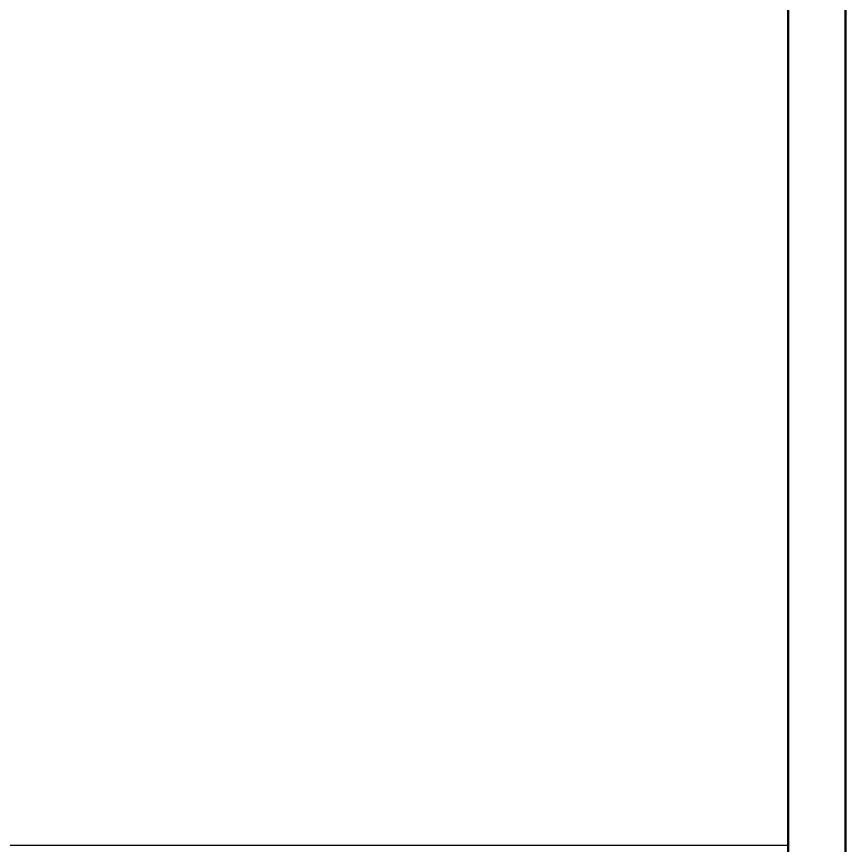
# Model space of a CAD drawing. Extents: x 0 to 1189, y 0 to 841.
# Drawn here: x 1044.2 to 1188.9, y 73 to 217.6 of the extents above; entities that cross this region are included whole.
import ezdxf

# ---------------------------------------------------------------- set-up
doc = ezdxf.new("R2010")
doc.units = 0

msp = doc.modelspace()

# ---------------------------------------------------------------- linework, layer by layer
at = {"color": 7, "lineweight": 50}
for p, q in [((1188.93, -0.1), (1188.93, 840.9)), ((1178.93, 9.9), (1178.93, 830.9))]:
    msp.add_line(p, q, dxfattribs=at)
at = {"color": 7, "lineweight": 25}
for p, q in [((1179, 73), (1179, 433)), ((939, 73), (1179, 73)), ((1032.33, 73), (1045.67, 73)), ((1045.67, 73), (1072.33, 73)), ((1072.33, 73), (1089, 73)), ((1089, 73), (1105.67, 73)), ((1105.67, 73), (1132.33, 73))]:
    msp.add_line(p, q, dxfattribs=at)

doc.saveas('drawing.dxf')
